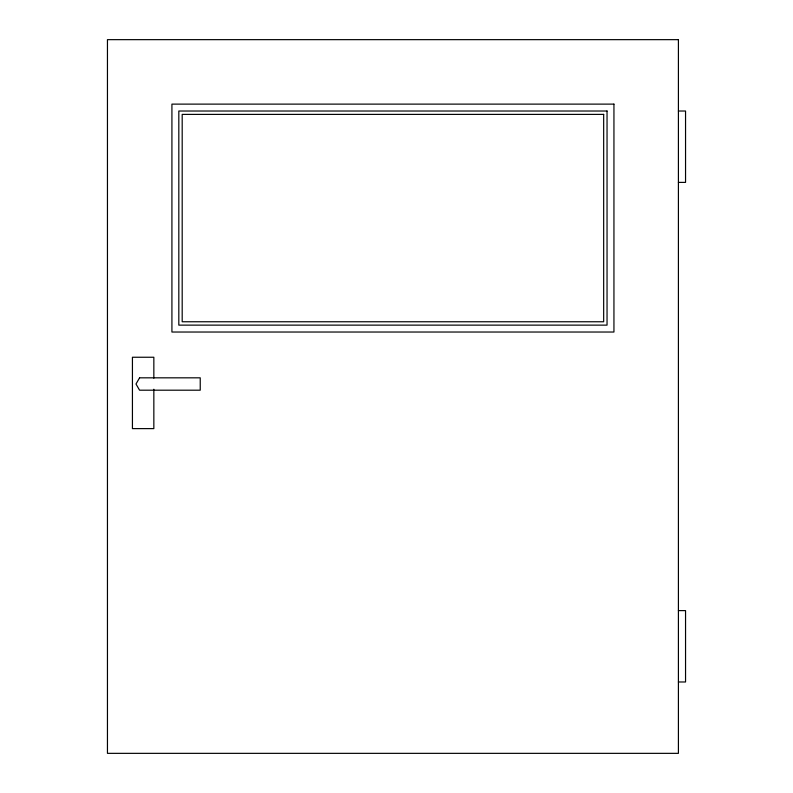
<?xml version="1.0" encoding="UTF-8"?>
<svg xmlns="http://www.w3.org/2000/svg" width="793" height="793" viewBox="0 0 793 793"><rect width="100%" height="100%" fill="white"/><g stroke="black" fill="none" stroke-linecap="round" stroke-linejoin="round"><path stroke-width="1.19" d="M678.411 111.02L685.548 111.02L685.548 182.39L678.411 182.39M678.411 610.61L685.548 610.61L685.548 681.98L678.411 681.98M153.842 378.162L153.842 357.246L132.431 357.246L132.431 428.616L153.842 428.616L153.842 389.244M139.568 377.825L135.999 384.01L139.568 390.196L200.232 390.196L200.232 377.825L139.568 377.825M678.411 39.65L107.451 39.65L107.451 753.35L678.411 753.35L678.411 39.65M613.941 104.121L171.922 104.121L171.922 332.029L613.941 332.029L613.941 104.121M607.041 111.02L178.821 111.02L178.821 325.13L607.041 325.13L607.041 111.02M603.671 114.39L182.192 114.39L182.192 321.76L603.671 321.76L603.671 114.39"/></g></svg>
